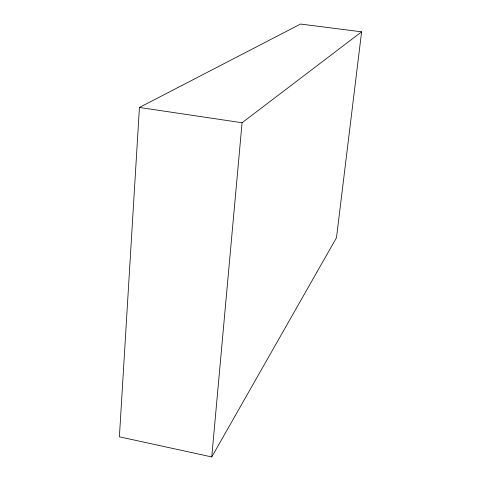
<?xml version="1.0" encoding="UTF-8"?>
<svg xmlns="http://www.w3.org/2000/svg" width="481" height="481" viewBox="0 0 481 481"><rect width="100%" height="100%" fill="white"/><g stroke="black" fill="none" stroke-linecap="round" stroke-linejoin="round"><path stroke-width="0.72" d="M139.43 107.461L119.39 436.808L211.754 456.95L336.49 237.734L361.61 31.83L300.535 24.05L139.43 107.461L242.075 122.745L361.61 31.83M211.754 456.95L242.075 122.745"/></g></svg>
